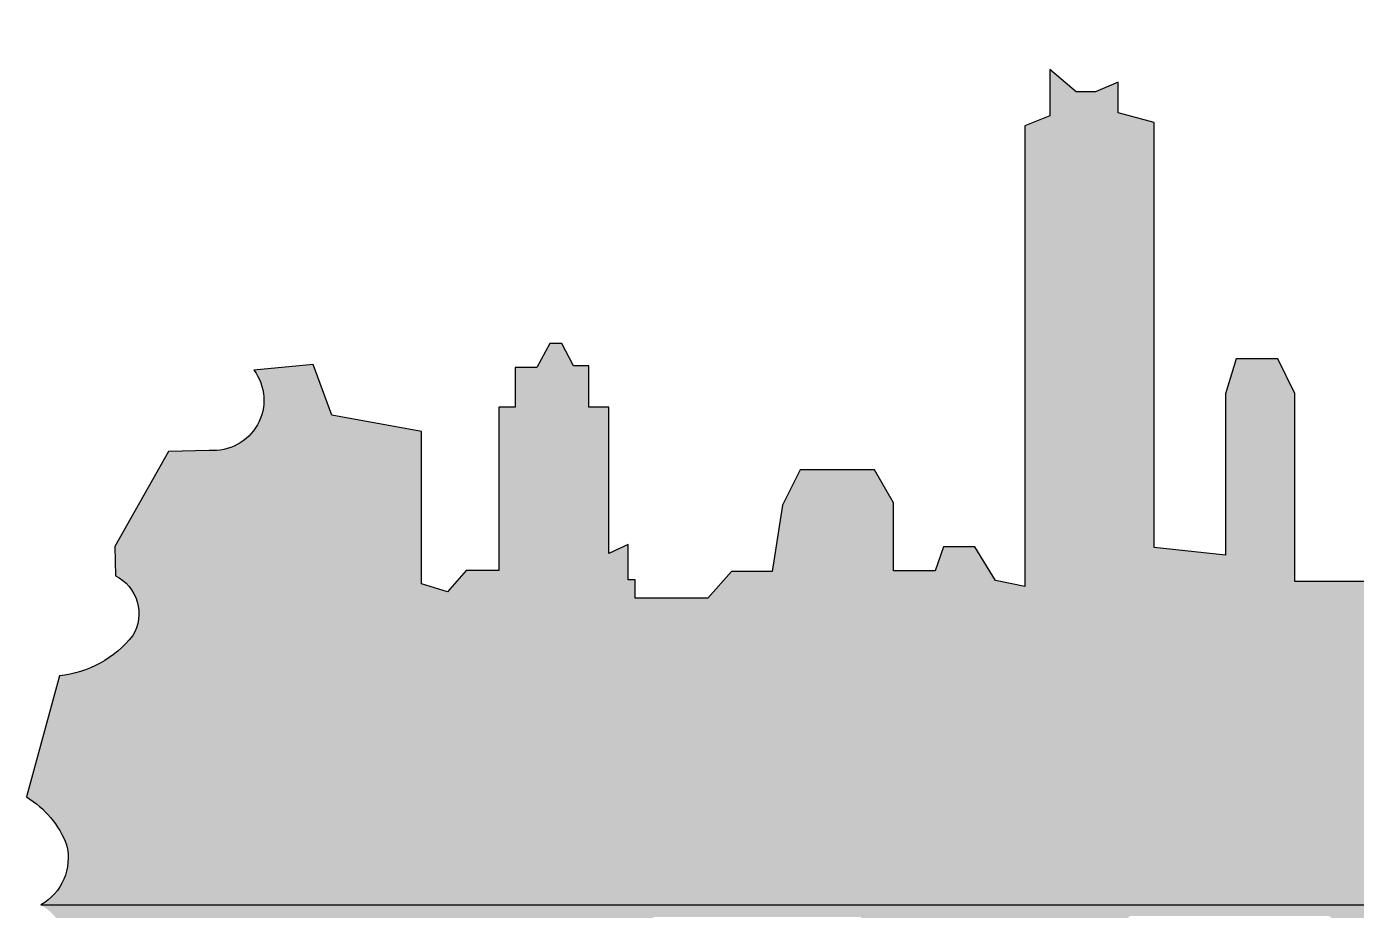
# Model space of a CAD drawing. Extents: x -1 to 122, y -1 to 61.
# Drawn here: x 106.085 to 108.019, y 8.767 to 10.053 of the extents above; entities that cross this region are included whole.
import ezdxf

# ---------------------------------------------------------------- set-up
doc = ezdxf.new("R2010")
doc.units = 0
doc.header["$MEASUREMENT"] = 0
doc.layers.get('0').update_dxf_attribs({"linetype": 'CONTINUOUS'})
doc.layers.add('H7', color=1, linetype='CONTINUOUS')

msp = doc.modelspace()

# ---------------------------------------------------------------- hatches: boundary and pattern name
h = msp.add_hatch(color=256)
h.set_gradient(color1=(255, 255, 255), color2=(91, 91, 91), tint=1, name='CURVED')
h.paths.add_polyline_path([(107.3400362895281, 8.180437969191424), (107.2558638305321, 8.37075262083318), (107.2558638305321, 8.142194418475363), (107.3176169792681, 8.142194418475363)], flags=17)
edge = h.paths.add_edge_path()
edge.add_line((107.7288252055354, 8.256328965202336), (107.7288252055354, 8.370752620833407))
edge.add_line((107.7288252055354, 8.37075262083318), (107.5779272620765, 8.029571076592227))
edge.add_arc((107.5711275320913, 8.032578464559727), 0.0074350998819398, 270, 336.1411279704151, ccw=False)
edge.add_line((107.5711275320913, 8.025143364677213), (107.5362302305065, 8.025143364677213))
edge.add_line((107.536230230506, 8.025143364677213), (107.536230230506, 7.641303479364758))
edge.add_line((107.536230230506, 7.641303479365213), (107.5726256083357, 7.626857623579106))
edge.add_line((107.5726256083362, 7.626857623579106), (107.5726256083362, 7.559754069211984))
edge.add_line((107.5726256083362, 7.559754069212211), (107.610940887473, 7.591817013226326))
edge.add_line((107.6109408874735, 7.591817013225644), (107.6394154333865, 7.591817013225644))
edge.add_line((107.6394154333861, 7.591817013225644), (107.6722152643828, 7.578127192917243))
edge.add_line((107.6722152643828, 7.578127192917471), (107.6722152643828, 7.622438886068728))
edge.add_line((107.6722152643828, 7.622438886068501), (107.724397239614, 7.636849214591855))
edge.add_line((107.7243972396131, 7.63684921459231), (107.7243972396131, 8.255184634984069))
edge.add_line((107.7243972396131, 8.255184634984069), (107.7288252055349, 8.256328965202336))
edge = h.paths.add_edge_path(flags=17)
edge.add_arc((108.5219187328529, 8.104179661331962), 0.1014001564731682, 28.79111662675934, 64.88071122991677)
edge.add_line((108.5649635313165, 8.195989993310612), (108.5761916775699, 8.153015781827214))
edge.add_line((108.576191677569, 8.153015781827214), (108.6107839401488, 8.153015781827214))
edge = h.paths.add_edge_path()
edge.add_line((108.0798318767669, 8.304458101771168), (108.0798318767669, 8.751070945495947))
edge.add_line((108.0798318767669, 8.751070945495947), (108.3456641983829, 8.56070590905393))
edge.add_line((108.3456641983829, 8.560705909054157), (108.3456641983829, 8.400915325369176))
edge.add_arc((108.353099298265, 8.400915325369176), 0.0074350998819402, 180, 270)
edge.add_line((108.353099298265, 8.393480225487345), (108.4753758804381, 8.393480225487345))
edge.add_arc((108.476557177063, 8.481163714229304), 0.0876914457612938, 269.2281418382186, 450.3257853274533)
edge.add_line((108.4760585638545, 8.568853742422796), (108.3530992982659, 8.568853742422796))
edge.add_arc((108.353099298265, 8.561418642540964), 0.0074350998819402, 90, 180)
edge.add_line((108.3456641983829, 8.561418642540964), (108.0798318767669, 8.751783678982981))
edge.add_arc((108.0872669766499, 8.751783678982981), 0.0074350998819402, 90, 180, ccw=False)
edge.add_line((108.0872669766499, 8.759218778864586), (108.5667006573762, 8.759218778864586))
edge.add_arc((108.5696062198384, 8.415407599697353), 0.3438234564622648, 56.65671037308363, 90.4841974699915, ccw=False)
edge.add_arc((108.6156169817836, 8.52828642205123), 0.2254746008920237, -4.873497589609713, 50.6468058414215, ccw=False)
edge.add_arc((108.6280688213814, 8.52467273974208), 0.2127759682980724, 297.7002908840801, 355.8112263864524, ccw=False)
edge.add_arc((108.9581387095667, 8.725608193423348), 0.4527803385749835, 239.3003060874027, 247.7311382111136)
edge.add_arc((108.6633929940689, 8.102920020962536), 0.2380208373245867, 22.985379362345725, 58.83885732105989, ccw=False)
edge.add_line((108.8825160550431, 8.195866258918166), (108.9182960149596, 8.195866258918166))
edge.add_line((108.9182960149591, 8.195866258918166), (108.9308995471355, 8.29288847624094))
edge.add_line((108.9308995471355, 8.292888476241167), (108.9878488865164, 8.300323034947048))
edge.add_line((108.9878488865169, 8.300323034947276), (108.9878488865169, 8.224805321926858))
edge.add_line((108.9878488865169, 8.224805321927086), (109.0346860896169, 8.114884518586685))
edge.add_line((109.0346860896165, 8.114884518586457), (109.0998136637744, 8.225929111103603))
edge.add_line((109.0998136637753, 8.22592911110383), (109.0998136637753, 8.35133290354134))
edge.add_line((109.0998136637753, 8.351332903540886), (109.2137869391821, 8.351332903540886))
edge.add_line((109.2137869391817, 8.351332903540886), (109.2137869391817, 8.132021304498728))
edge.add_line((109.2137869391817, 8.132021304498956), (109.3394403657343, 8.123001485392031))
edge.add_line((109.3394403657343, 8.123001485392031), (109.3394403657343, 8.305813447683256))
edge.add_line((109.3394403657343, 8.305813447683711), (109.4608647236718, 8.305813447683711))
edge.add_line((109.4608647236718, 8.305813447683711), (109.4608647236718, 8.26066015802008))
edge.add_line((109.4608647236718, 8.260660158019853), (109.4981398582253, 8.260660158019853))
edge.add_line((109.4981398582258, 8.260660158019853), (109.4981398582258, 8.303185306109306))
edge.add_line((109.4981398582258, 8.303185306109079), (109.5745727023845, 8.303185306109079))
edge.add_line((109.5745727023845, 8.303185306109079), (109.5890115265624, 8.385178451225563))
edge.add_line((109.5890115265624, 8.38517845122579), (109.6490463944055, 8.38517845122579))
edge.add_line((109.6490463944046, 8.38517845122579), (109.6577307146025, 8.334608211979237))
edge.add_line((109.6577307146034, 8.334608211979237), (109.6709459557682, 8.334608211979237))
edge.add_line((109.6709459557673, 8.334608211979237), (109.6641495743178, 8.387065392280881))
edge.add_line((109.6641495743187, 8.387065392281336), (109.760721532038, 8.444992676206091))
edge.add_line((109.7607215320376, 8.444992676205864), (109.7869476162604, 8.52654433076237))
edge.add_line((109.7869476162604, 8.52654433076237), (109.7869476162604, 8.658841014318348))
edge.add_arc((109.8147133675465, 8.716960024294856), 0.0644108396558226, 115.54793684490639, 244.4643475700547, ccw=False)
edge.add_line((109.7869351559797, 8.775073079861393), (106.1053726559798, 8.775073079861393))
edge.add_arc((106.0656723515116, 8.706396395280315), 0.0793259174543719, -13.735721130798993, 59.96884798293519, ccw=False)
edge.add_arc((106.011098817918, 8.738363788600516), 0.1410943101645076, 301.37607950846143, 338.8959344118896, ccw=False)
edge.add_line((106.0845600271404, 8.617901947752678), (106.1323083985457, 8.441567005062787))
edge.add_arc((106.1165118746962, 8.28636074083898), 0.1560080594711831, 38.356784728823584, 84.1885831267299, ccw=False)
edge.add_arc((106.1862951603388, 8.35112510020759), 0.061553066644821, -63.662093375288975, 31.375701434723908, ccw=False)
edge.add_line((106.2136040527238, 8.295961666575984), (106.2130800608074, 8.253463013394374))
edge.add_line((106.2130800608069, 8.253463013394601), (106.2910054154835, 8.11524198087546))
edge.add_line((106.2910054154849, 8.115241980875233), (106.3502725320226, 8.11359650477494))
edge.add_arc((106.3564528002115, 8.040660298619521), 0.0731975811294393, -36.62406595230033, 94.84340274656932, ccw=False)
edge.add_line((106.4151987612549, 7.996993401039397), (106.5014769596682, 7.98875436058848))
edge.add_line((106.5014769596686, 7.988754360588935), (106.5284045329117, 8.062356393242688))
edge.add_line((106.5284045329117, 8.062356393242688), (106.6588902376715, 8.086403259118477))
edge.add_line((106.6588902376715, 8.08640325911825), (106.6588902376715, 8.30790003115272))
edge.add_line((106.6588902376715, 8.307900031153402), (106.6964918975813, 8.319623151975755))
edge.add_line((106.6964918975822, 8.319623151975073), (106.7240592360739, 8.288232981548852))
edge.add_line((106.7240592360726, 8.288232981548852), (106.771516977631, 8.288232981548852))
edge.add_line((106.7715169776319, 8.288232981548852), (106.7715169776319, 8.050945135002173))
edge.add_line((106.7715169776319, 8.050945135002173), (106.7951995968409, 8.050945135002173))
edge.add_line((106.7951995968405, 8.050945135002173), (106.7951995968405, 7.993284004469167))
edge.add_line((106.7951995968405, 7.993284004469167), (106.8264982528857, 7.993284004469167))
edge.add_line((106.8264982528857, 7.993284004469167), (106.8455010879133, 7.95809050098115))
edge.add_line((106.8455010879137, 7.95809050098115), (106.8628271488091, 7.95809050098115))
edge.add_line((106.8628271488086, 7.95809050098115), (106.880153209704, 7.990490871878599))
edge.add_line((106.8801532097054, 7.990490871878372), (106.9025094279599, 7.990490871878372))
edge.add_line((106.9025094279595, 7.990490871878372), (106.9025094279595, 8.050945135001946))
edge.add_line((106.9025094279595, 8.050945135002173), (106.931572495187, 8.050945135002173))
edge.add_line((106.931572495187, 8.050945135002173), (106.931572495187, 8.263575692704997))
edge.add_line((106.931572495187, 8.263575692705224), (106.959392917648, 8.250598005155332))
edge.add_line((106.9593929176475, 8.250598005155105), (106.9593929176475, 8.301807406680616))
edge.add_line((106.9593929176475, 8.301807406680616), (106.9699206166514, 8.301807406680616))
edge.add_line((106.9699206166519, 8.301807406680616), (106.9699206166519, 8.328494347787462))
edge.add_line((106.9699206166519, 8.328494347787462), (106.9917869230948, 8.328494347787462))
edge.add_line((106.9917869230943, 8.328494347787462), (106.9917869230943, 8.750217304414953))
edge.add_arc((106.9992220229764, 8.75021730441518), 0.0074350998819402, 90, 180, ccw=False)
edge.add_line((106.9992220229764, 8.75765240429724), (107.2978811510287, 8.75765240429724))
edge.add_line((107.2978811510292, 8.75765240429724), (107.485544788049, 8.333343311618371))
edge.add_arc((107.4923445180333, 8.336350699585417), 0.0074350998819398, 203.8588720295849, 336.1411279704151)
edge.add_line((107.499144248019, 8.333343311618371), (107.6855423713304, 8.754791066950482))
edge.add_arc((107.6923421013156, 8.751783678982981), 0.0074350998819398, 90, 156.1411279704151, ccw=False)
edge.add_line((107.6923421013156, 8.759218778864586), (107.9766183987353, 8.759218778864586))
edge.add_arc((107.9766183987339, 8.751783678982981), 0.0074350998819402, 0, 90, ccw=False)
edge.add_line((107.9840534986164, 8.751783678982981), (107.9840534986164, 8.304458101771395))
edge.add_line((107.9840534986164, 8.304458101771168), (108.0798318767678, 8.304458101771168))
h.paths.add_polyline_path([(108.3542146201056, 7.804541288453727), (108.2155622867575, 7.804541288453727), (108.2155622867575, 7.656247702176422), (108.2696270300102, 7.711982204034264), (108.2696270300102, 7.497081623944503), (108.2843578868482, 7.497081623944503), (108.2843578868482, 7.729261646412631)])
edge = h.paths.add_edge_path()
edge.add_line((108.2155622867575, 7.913217395142063), (108.3456641983834, 8.010260117707737))
edge.add_arc((108.353099298265, 8.01026011770751), 0.0074350998819402, 180, 270)
edge.add_line((108.353099298265, 8.002825017825678), (108.4726074702338, 8.002825017825678))
edge.add_line((108.4726074702343, 8.002825017825678), (108.4726074702343, 8.205425720175533))
edge.add_line((108.4726074702343, 8.205425720175533), (108.3530992982654, 8.205425720175533))
edge.add_arc((108.353099298265, 8.197990620293474), 0.0074350998819402, 90, 180)
edge.add_line((108.3456641983829, 8.197990620293474), (108.3456641983829, 8.01097285119409))
edge.add_line((108.3456641983829, 8.010972851194545), (108.2155622867575, 7.913930128629097))
edge.add_line((108.2155622867575, 7.913930128628643), (108.2155622867575, 7.913217395141835))
at = {"layer": 'H7'}
h = msp.add_hatch(color=256, dxfattribs=at)
edge = h.paths.add_edge_path()
edge.add_line((106.1053726559798, 8.77507307986253), (109.7869351559797, 8.77507307986253))
edge.add_arc((109.8147133675467, 8.833186135429077), 0.0644108396556119, 115.53565242969759, 244.4520631548306, ccw=False)
edge.add_line((109.7869476162604, 8.891305145405575), (109.7869476162604, 9.023601828961553))
edge.add_line((109.7869476162604, 9.023601828961553), (109.7607215320376, 9.105153483517832))
edge.add_line((109.7607215320376, 9.105153483517832), (109.6641495743187, 9.163080767442587))
edge.add_line((109.6641495743187, 9.163080767442587), (109.6709459557673, 9.215537947744458))
edge.add_line((109.6709459557673, 9.215537947744458), (109.6577307146034, 9.215537947744458))
edge.add_line((109.6577307146034, 9.215537947744458), (109.6490463944046, 9.164967708497905))
edge.add_line((109.6490463944046, 9.164967708497905), (109.5890115265624, 9.164967708497905))
edge.add_line((109.5890115265624, 9.164967708497905), (109.5745727023845, 9.246960853614617))
edge.add_line((109.5745727023845, 9.246960853614617), (109.4981398582258, 9.246960853614617))
edge.add_line((109.4981398582258, 9.246960853614617), (109.4981398582258, 9.28948600170407))
edge.add_line((109.4981398582258, 9.28948600170407), (109.4608647236718, 9.28948600170407))
edge.add_line((109.4608647236718, 9.28948600170407), (109.4608647236718, 9.244332712040666))
edge.add_line((109.4608647236718, 9.244332712040666), (109.3394403657343, 9.244332712040666))
edge.add_line((109.3394403657343, 9.244332712040666), (109.3394403657343, 9.427144674331892))
edge.add_line((109.3394403657343, 9.427144674331892), (109.2137869391817, 9.41812485522474))
edge.add_line((109.2137869391817, 9.41812485522474), (109.2137869391817, 9.198813256182582))
edge.add_line((109.2137869391817, 9.198813256182582), (109.0998136637753, 9.198813256182582))
edge.add_line((109.0998136637753, 9.198813256182582), (109.0998136637753, 9.324217048619865))
edge.add_line((109.0998136637753, 9.324217048619865), (109.0346860896165, 9.435261641137238))
edge.add_line((109.0346860896165, 9.435261641137238), (108.9878488865169, 9.325340837797064))
edge.add_line((108.9878488865169, 9.325340837797064), (108.9878488865169, 9.24982312477642))
edge.add_line((108.9878488865169, 9.24982312477642), (108.9308995471355, 9.257257683482301))
edge.add_line((108.9308995471355, 9.257257683482301), (108.9182960149591, 9.35427990080553))
edge.add_line((108.9182960149591, 9.35427990080553), (108.7276469611888, 9.35427990080553))
edge.add_line((108.7276469611888, 9.35427990080553), (108.6948372279825, 9.397130377896708))
edge.add_line((108.6948372279825, 9.397130377896708), (108.576191677569, 9.397130377896708))
edge.add_line((108.576191677569, 9.397130377896708), (108.561119607098, 9.339444066253016))
edge.add_line((108.561119607098, 9.339444066253016), (108.4726074702343, 9.339444066253016))
edge.add_line((108.4726074702343, 9.339444066253016), (108.4726074702343, 9.630626934521622))
edge.add_line((108.4726074702343, 9.630626934521622), (108.4609099077028, 9.630626934521622))
edge.add_line((108.4609099077028, 9.630626934521622), (108.2843578868482, 9.820884513310837))
edge.add_line((108.2843578868482, 9.820884513310837), (108.2843578868482, 10.05306453577919))
edge.add_line((108.2843578868482, 10.05306453577919), (108.2696270300102, 10.05306453577919))
edge.add_line((108.2696270300102, 10.05306453577919), (108.2696270300102, 9.838163955689886))
edge.add_line((108.2696270300102, 9.838163955689886), (108.2155622867575, 9.893898457547273))
edge.add_line((108.2155622867575, 9.893898457547273), (108.2155622867575, 9.433166517986372))
edge.add_line((108.2155622867575, 9.433166517986372), (108.1741281417207, 9.433166517986372))
edge.add_line((108.1741281417207, 9.433166517986372), (108.1741281417207, 9.392661880322073))
edge.add_line((108.1741281417207, 9.392661880322073), (108.1364979304407, 9.392661880322073))
edge.add_line((108.1364979304407, 9.392661880322073), (108.1364979304407, 9.3330622421986))
edge.add_line((108.1364979304407, 9.3330622421986), (108.1116041059794, 9.3330622421986))
edge.add_line((108.1116041059794, 9.3330622421986), (108.1116041059794, 9.266518967544023))
edge.add_line((108.1116041059794, 9.266518967544023), (108.0826578023051, 9.266518967544023))
edge.add_line((108.0826578023051, 9.266518967544023), (108.0826578023051, 9.2456880579523))
edge.add_line((108.0826578023051, 9.2456880579523), (107.9292424588456, 9.2456880579523))
edge.add_line((107.9292424588456, 9.2456880579523), (107.9292424588456, 9.519383465971721))
edge.add_line((107.9292424588456, 9.519383465971721), (107.9043321307021, 9.569814223761803))
edge.add_line((107.9043321307021, 9.569814223761803), (107.8439181732746, 9.569814223761803))
edge.add_line((107.8439181732746, 9.569814223761803), (107.8282872055983, 9.518894131301302))
edge.add_line((107.8282872055983, 9.518894131301302), (107.8282872055983, 9.283967397072281))
edge.add_line((107.8282872055983, 9.283967397072281), (107.7243972396131, 9.294961524740081))
edge.add_line((107.7243972396131, 9.294961524740081), (107.7243972396131, 9.913296945131385))
edge.add_line((107.7243972396131, 9.913296945131385), (107.6722152643828, 9.927707273655194))
edge.add_line((107.6722152643828, 9.927707273655194), (107.6722152643828, 9.972018966806452))
edge.add_line((107.6722152643828, 9.972018966806452), (107.6394154333861, 9.958329146497825))
edge.add_line((107.6394154333861, 9.958329146497825), (107.6109408874735, 9.958329146497825))
edge.add_line((107.6109408874735, 9.958329146497825), (107.5726256083362, 9.99039209051194))
edge.add_line((107.5726256083362, 9.99039209051194), (107.5726256083362, 9.923288536145044))
edge.add_line((107.5726256083362, 9.923288536145044), (107.536230230506, 9.908842680358937))
edge.add_line((107.536230230506, 9.908842680358937), (107.536230230506, 9.238354168947588))
edge.add_line((107.536230230506, 9.238354168947588), (107.4936639049228, 9.247097433769348))
edge.add_line((107.4936639049228, 9.247097433769348), (107.4636237371791, 9.296249812259255))
edge.add_line((107.4636237371791, 9.296249812259255), (107.4180071464288, 9.296249812259255))
edge.add_line((107.4180071464288, 9.296249812259255), (107.4062606504803, 9.261291095257327))
edge.add_line((107.4062606504803, 9.261291095257327), (107.3456145687591, 9.261291095257327))
edge.add_line((107.3456145687591, 9.261291095257327), (107.3456145687591, 9.360192589819697))
edge.add_line((107.3456145687591, 9.360192589819697), (107.3176169792681, 9.40795174124856))
edge.add_line((107.3176169792681, 9.40795174124856), (107.209730922078, 9.40795174124856))
edge.add_line((107.209730922078, 9.40795174124856), (107.1842140836069, 9.356589391846235))
edge.add_line((107.1842140836069, 9.356589391846235), (107.1689209463092, 9.260458914291128))
edge.add_line((107.1689209463092, 9.260458914291128), (107.109736183147, 9.260458914291128))
edge.add_line((107.109736183147, 9.260458914291128), (107.0753594252969, 9.221651811936233))
edge.add_line((107.0753594252969, 9.221651811936233), (106.9699206166519, 9.221651811936233))
edge.add_line((106.9699206166519, 9.221651811936233), (106.9699206166519, 9.233957984953811))
edge.add_line((106.9699206166519, 9.233957984953811), (106.9699206166519, 9.248338753043079))
edge.add_line((106.9699206166519, 9.248338753043079), (106.9593929176475, 9.248338753043079))
edge.add_line((106.9593929176475, 9.248338753043079), (106.9593929176475, 9.299548154568818))
edge.add_line((106.9593929176475, 9.299548154568818), (106.931572495187, 9.286570467018926))
edge.add_line((106.931572495187, 9.286570467018926), (106.931572495187, 9.49920102472175))
edge.add_line((106.931572495187, 9.49920102472175), (106.9025094279595, 9.49920102472175))
edge.add_line((106.9025094279595, 9.49920102472175), (106.9025094279595, 9.559655287845551))
edge.add_line((106.9025094279595, 9.559655287845551), (106.8801532097054, 9.559655287845551))
edge.add_line((106.8801532097054, 9.559655287845551), (106.8628271488086, 9.592055658742545))
edge.add_line((106.8628271488086, 9.592055658742545), (106.8455010879137, 9.592055658742545))
edge.add_line((106.8455010879137, 9.592055658742545), (106.8264982528857, 9.556862155254528))
edge.add_line((106.8264982528857, 9.556862155254528), (106.7951995968405, 9.556862155254528))
edge.add_line((106.7951995968405, 9.556862155254528), (106.7951995968405, 9.49920102472175))
edge.add_line((106.7951995968405, 9.49920102472175), (106.7715169776319, 9.49920102472175))
edge.add_line((106.7715169776319, 9.49920102472175), (106.7715169776319, 9.261913178174844))
edge.add_line((106.7715169776319, 9.261913178174844), (106.7240592360726, 9.261913178174844))
edge.add_line((106.7240592360726, 9.261913178174844), (106.6964918975822, 9.230523007748623))
edge.add_line((106.6964918975822, 9.230523007748623), (106.6588902376715, 9.242246128570748))
edge.add_line((106.6588902376715, 9.242246128570748), (106.6588902376715, 9.463742900605219))
edge.add_line((106.6588902376715, 9.463742900605219), (106.5284045329117, 9.487789766481008))
edge.add_line((106.5284045329117, 9.487789766481008), (106.5014769596686, 9.56139179913476))
edge.add_line((106.5014769596686, 9.56139179913476), (106.4151987612549, 9.553152758684071))
edge.add_arc((106.3564528002115, 9.509485861103828), 0.0731975811293498, -94.84340274640988, 36.62406595245858, ccw=False)
edge.add_line((106.3502725320222, 9.436549654948756), (106.2910054154849, 9.434904178848463))
edge.add_line((106.2910054154849, 9.434904178848463), (106.2130800608069, 9.296683146329322))
edge.add_line((106.2130800608069, 9.296683146329322), (106.2136040527238, 9.254184493147712))
edge.add_arc((106.1862951603382, 9.199021059515974), 0.0615530666447256, -31.375701434667576, 63.66209337534269, ccw=False)
edge.add_arc((106.1165118746964, 9.263785418883955), 0.1560080594706917, 275.8114168734464, 321.64321527135263, ccw=False)
edge.add_line((106.1323083985461, 9.108579154660909), (106.0845600271404, 8.93224421197079))
edge.add_arc((106.0110988179186, 8.81178237112296), 0.1410943101644167, 21.104065588339893, 58.62392049176822, ccw=False)
edge.add_arc((106.0656723515118, 8.843749764444132), 0.0793259174543496, -59.96884798328108, 13.73572113044628, ccw=False)

# ---------------------------------------------------------------- linework, layer by layer
msp.add_lwpolyline([(108.0826578023051, 9.2456880579523), (107.9292424588456, 9.2456880579523), (107.9292424588456, 9.519383465971721), (107.9043321307021, 9.569814223761803), (107.8439181732746, 9.569814223761803), (107.8282872055983, 9.518894131301302), (107.8282872055983, 9.283967397072281), (107.7243972396131, 9.294961524740081), (107.7243972396131, 9.913296945131385), (107.6722152643828, 9.927707273655194), (107.6722152643828, 9.972018966806452), (107.6394154333861, 9.958329146497825), (107.6109408874735, 9.958329146497825), (107.5726256083362, 9.99039209051194), (107.5726256083362, 9.923288536145044), (107.536230230506, 9.908842680358937), (107.536230230506, 9.238354168947588), (107.4936639049228, 9.247097433769348), (107.4636237371791, 9.296249812259255), (107.4180071464288, 9.296249812259255), (107.4062606504803, 9.261291095257327), (107.3456145687591, 9.261291095257327), (107.3456145687591, 9.360192589819697), (107.3176169792681, 9.40795174124856), (107.209730922078, 9.40795174124856), (107.1842140836069, 9.356589391846235), (107.1689209463092, 9.260458914291128), (107.109736183147, 9.260458914291128), (107.0753594252969, 9.221651811936233), (106.9699206166519, 9.221651811936233), (106.9699206166519, 9.233957984953811), (106.9699206166519, 9.248338753043079), (106.9593929176475, 9.248338753043079), (106.9593929176475, 9.299548154568818), (106.931572495187, 9.286570467018926), (106.931572495187, 9.49920102472175), (106.9025094279595, 9.49920102472175), (106.9025094279595, 9.559655287845551), (106.8801532097054, 9.559655287845551), (106.8628271488086, 9.592055658742545), (106.8455010879137, 9.592055658742545), (106.8264982528857, 9.556862155254528), (106.7951995968405, 9.556862155254528), (106.7951995968405, 9.49920102472175), (106.7715169776319, 9.49920102472175), (106.7715169776319, 9.261913178174844), (106.7240592360726, 9.261913178174844), (106.6964918975822, 9.230523007748623), (106.6588902376715, 9.242246128570748), (106.6588902376715, 9.463742900605219), (106.5284045329117, 9.487789766481008), (106.5014769596686, 9.56139179913476), (106.4151987612549, 9.553152758684071, -0.646109023616512), (106.3502725320222, 9.436549654948756), (106.2910054154849, 9.434904178848463), (106.2130800608069, 9.296683146329322), (106.2136040527238, 9.254184493147712, -0.4402073844383489), (106.2388474251779, 9.166973602930518, -0.2026881165047653), (106.1323083985461, 9.108579154660909), (106.0845600271404, 8.93224421197079, -0.1651896642968133), (106.1427296487986, 8.862585212801612, -0.3331625607513339), (106.1053726559798, 8.77507307986253), (109.7869351559797, 8.77507307986253, -0.6304432032189471)], format="xyb")

doc.saveas('drawing.dxf')
